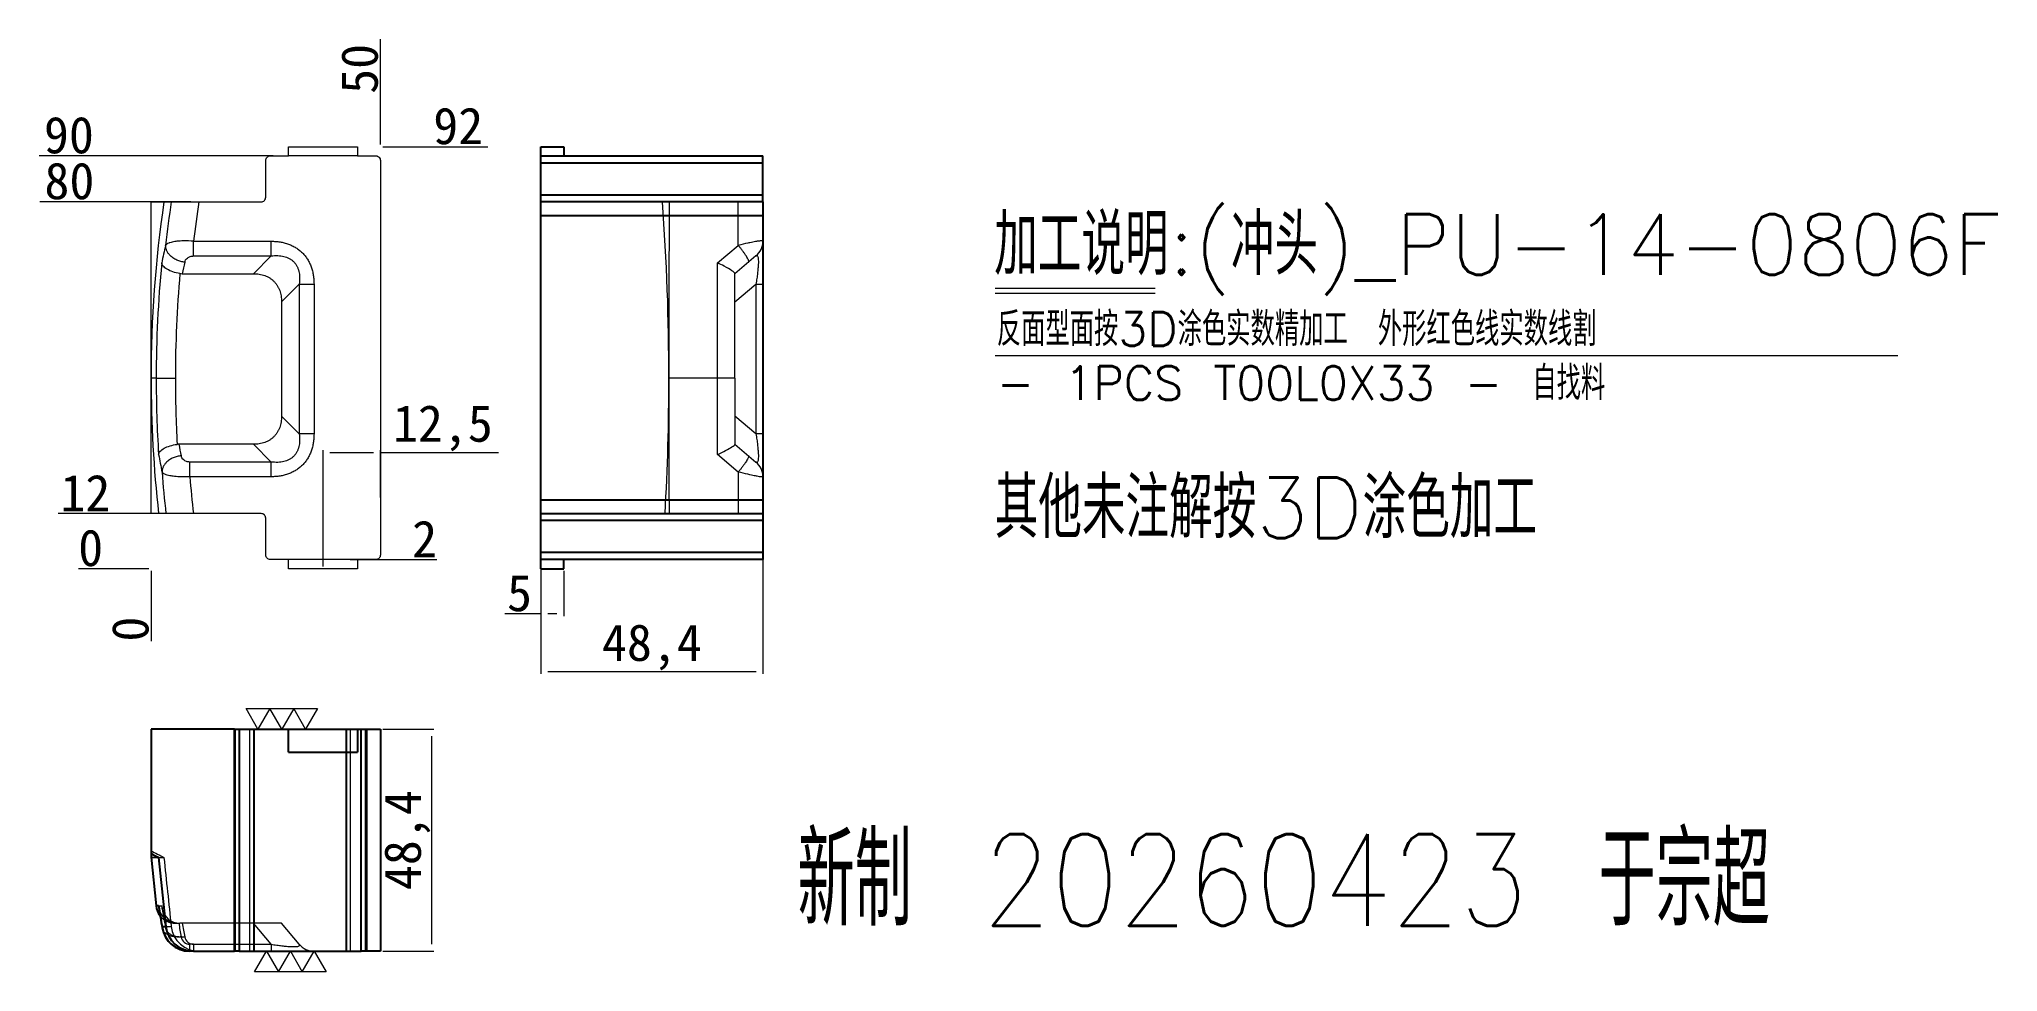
# Model space of a CAD drawing. Header units: millimetres. Extents: x 21543 to 21970, y 53927 to 54130.
import ezdxf

# ---------------------------------------------------------------- set-up
doc = ezdxf.new("R2010")
doc.units = ezdxf.units.MM
doc.linetypes.add('DASHED', pattern=[0])
doc.layers.add('26', color=7, linetype='Continuous', true_color=0xffffff)
doc.layers.add('dim', color=4, linetype='Continuous')
doc.styles.add('_PUG_ERP', font='txt')
doc.styles.add('chinesef_fs', font='txt.shx', dxfattribs={"bigfont": 'gbcbig.shx'})
doc.dimstyles.new('_PUG_ERP', dxfattribs={"dimtxt": 8, "dimasz": 1.5, "dimexe": 0.5, "dimexo": 0.5, "dimgap": 0.5, "dimtad": 1, "dimtxsty": '_PUG_ERP', "dimblk": 'CLOSEDBLANK', "dimcen": 0, "dimclrd": 4, "dimclre": 4, "dimclrt": 3, "dimazin": 3, "dimtfac": 1, "dimtmove": 0, "dimatfit": 3, "dimldrblk": 'CLOSEDBLANK', "dimlwd": 9, "dimlwe": 9})

# ---------------------------------------------------------------- blocks, each defined once
blk = doc.blocks.new('*D733')
at = {"layer": 'Defpoints', "color": 0}
for p in [(21652.46, 54018.16), (21700.86, 54018.16), (21700.86, 53992.25)]:
    blk.add_point(p, dxfattribs=at)
at = {"layer": 'dim', "color": 4, "lineweight": 9}
for p, q in [((21652.46, 54017.66), (21652.46, 53991.75)), ((21700.86, 54017.66), (21700.86, 53991.75)), ((21653.96, 53992.25), (21699.36, 53992.25))]:
    blk.add_line(p, q, dxfattribs=at)
at = {"layer": 'dim', "color": 3, "lineweight": 13, "insert": (21676.66, 53997.52), "char_height": 8, "attachment_point": 5, "style": '_PUG_ERP'}
blk.add_mtext('48,4', dxfattribs=at)
blk = doc.blocks.new('_ClosedBlank')
blk = doc.blocks.new('*D734')
at = {"layer": 'Defpoints', "color": 0}
for p in [(21652.46, 54014.66), (21657.46, 54014.66), (21652.46, 54004.82)]:
    blk.add_point(p, dxfattribs=at)
at = {"layer": 'dim', "color": 4, "lineweight": 9}
for p, q in [((21652.46, 54014.16), (21652.46, 54004.32)), ((21657.46, 54014.16), (21657.46, 54004.32)), ((21652.46, 54004.82), (21644.62, 54004.82)), ((21655.96, 54004.82), (21653.96, 54004.82))]:
    blk.add_line(p, q, dxfattribs=at)
at = {"layer": 'dim', "color": 3, "lineweight": 13, "insert": (21647.79, 54009.32), "char_height": 8, "attachment_point": 5, "style": '_PUG_ERP'}
blk.add_mtext('5', dxfattribs=at)
blk = doc.blocks.new('*D735')
at = {"layer": 'Defpoints', "color": 0}
for p in [(21617.46, 53979.66), (21617.46, 53931.26), (21628.58, 53931.26)]:
    blk.add_point(p, dxfattribs=at)
at = {"layer": 'dim', "color": 4, "lineweight": 9}
for p, q in [((21617.96, 53979.66), (21629.08, 53979.66)), ((21628.58, 53978.16), (21628.58, 53932.76)), ((21617.96, 53931.26), (21629.08, 53931.26))]:
    blk.add_line(p, q, dxfattribs=at)
at = {"layer": 'dim', "color": 3, "lineweight": 13, "insert": (21623.32, 53955.46), "char_height": 8, "attachment_point": 5, "rotation": 90, "style": '_PUG_ERP'}
blk.add_mtext('48,4', dxfattribs=at)
blk = doc.blocks.new('*D736')
at = {"layer": 'Defpoints', "color": 0}
for p in [(21617.46, 54106.66), (21627.46, 54106.66), (21567.46, 54014.66)]:
    blk.add_point(p, dxfattribs=at)
at = {"layer": 'dim', "color": 4, "lineweight": 9}
blk.add_line((21617.96, 54106.66), (21640.91, 54106.66), dxfattribs=at)
at = {"layer": 'dim', "color": 3, "lineweight": 13, "insert": (21634.43, 54111.16), "char_height": 8, "attachment_point": 5, "style": '_PUG_ERP'}
blk.add_mtext('92', dxfattribs=at)
blk = doc.blocks.new('*D737')
at = {"layer": 'Defpoints', "color": 0}
for p in [(21557.46, 54014.66), (21567.46, 54014.66), (21567.46, 54014.66)]:
    blk.add_point(p, dxfattribs=at)
at = {"layer": 'dim', "color": 4, "lineweight": 9}
blk.add_line((21566.96, 54014.66), (21551.62, 54014.66), dxfattribs=at)
at = {"layer": 'dim', "color": 3, "lineweight": 13, "insert": (21554.29, 54019.16), "char_height": 8, "attachment_point": 5, "style": '_PUG_ERP'}
blk.add_mtext('0', dxfattribs=at)
blk = doc.blocks.new('*D738')
at = {"layer": 'Defpoints', "color": 0}
for p in [(21567.46, 54014.66), (21567.46, 54014.66), (21567.46, 54004.66)]:
    blk.add_point(p, dxfattribs=at)
at = {"layer": 'dim', "color": 4, "lineweight": 9}
blk.add_line((21567.46, 54014.16), (21567.46, 53998.83), dxfattribs=at)
at = {"layer": 'dim', "color": 3, "lineweight": 13, "insert": (21562.96, 54001.49), "char_height": 8, "attachment_point": 5, "rotation": 90, "style": '_PUG_ERP'}
blk.add_mtext('0', dxfattribs=at)
blk = doc.blocks.new('*D739')
at = {"layer": 'Defpoints', "color": 0}
for p in [(21617.46, 54116.66), (21617.46, 54106.66), (21567.46, 54014.66)]:
    blk.add_point(p, dxfattribs=at)
at = {"layer": 'dim', "color": 4, "lineweight": 9}
for p, q in [((21617.46, 54113.66), (21617.46, 54130.11)), ((21617.46, 54110.66), (21617.46, 54113.66)), ((21617.46, 54107.16), (21617.46, 54110.66))]:
    blk.add_line(p, q, dxfattribs=at)
at = {"layer": 'dim', "color": 3, "lineweight": 13, "insert": (21612.96, 54123.64), "char_height": 8, "attachment_point": 5, "rotation": 90, "style": '_PUG_ERP'}
blk.add_mtext('50', dxfattribs=at)
blk = doc.blocks.new('*D740')
at = {"layer": 'Defpoints', "color": 0}
for p in [(21610.36, 54016.66), (21623.94, 54016.66), (21567.46, 54014.66)]:
    blk.add_point(p, dxfattribs=at)
at = {"layer": 'dim', "color": 4, "lineweight": 9}
blk.add_line((21610.86, 54016.66), (21629.77, 54016.66), dxfattribs=at)
at = {"layer": 'dim', "color": 3, "lineweight": 13, "insert": (21627.1, 54021.16), "char_height": 8, "attachment_point": 5, "style": '_PUG_ERP'}
blk.add_mtext('2', dxfattribs=at)
blk = doc.blocks.new('*D741')
at = {"layer": 'Defpoints', "color": 0}
for p in [(21556.51, 54104.66), (21594.55, 54104.66), (21567.46, 54014.66)]:
    blk.add_point(p, dxfattribs=at)
at = {"layer": 'dim', "color": 4, "lineweight": 9}
blk.add_line((21594.05, 54104.66), (21543.06, 54104.66), dxfattribs=at)
at = {"layer": 'dim', "color": 3, "lineweight": 13, "insert": (21549.54, 54109.16), "char_height": 8, "attachment_point": 5, "style": '_PUG_ERP'}
blk.add_mtext('90', dxfattribs=at)
blk = doc.blocks.new('*D742')
at = {"layer": 'Defpoints', "color": 0}
for p in [(21556.63, 54094.66), (21576.63, 54094.66), (21567.46, 54014.66)]:
    blk.add_point(p, dxfattribs=at)
at = {"layer": 'dim', "color": 4, "lineweight": 9}
blk.add_line((21576.13, 54094.66), (21543.17, 54094.66), dxfattribs=at)
at = {"layer": 'dim', "color": 3, "lineweight": 13, "insert": (21549.65, 54099.16), "char_height": 8, "attachment_point": 5, "style": '_PUG_ERP'}
blk.add_mtext('80', dxfattribs=at)
blk = doc.blocks.new('*D743')
at = {"layer": 'Defpoints', "color": 0}
for p in [(21559.54, 54026.66), (21572.69, 54026.66), (21567.46, 54014.66)]:
    blk.add_point(p, dxfattribs=at)
at = {"layer": 'dim', "color": 4, "lineweight": 9}
blk.add_line((21572.19, 54026.66), (21547.23, 54026.66), dxfattribs=at)
at = {"layer": 'dim', "color": 3, "lineweight": 13, "insert": (21553.13, 54031.16), "char_height": 8, "attachment_point": 5, "style": '_PUG_ERP'}
blk.add_mtext('12', dxfattribs=at)
blk = doc.blocks.new('*D744')
at = {"layer": 'Defpoints', "color": 0}
for p in [(21617.46, 54040.03), (21617.46, 54029.66), (21604.96, 54014.66)]:
    blk.add_point(p, dxfattribs=at)
at = {"layer": 'dim', "color": 4, "lineweight": 9}
for p, q in [((21604.96, 54015.16), (21604.96, 54040.53)), ((21606.46, 54040.03), (21615.96, 54040.03)), ((21617.46, 54030.16), (21617.46, 54040.53)), ((21617.46, 54040.03), (21643.2, 54040.03))]:
    blk.add_line(p, q, dxfattribs=at)
at = {"layer": 'dim', "color": 3, "lineweight": 13, "insert": (21631.08, 54045.3), "char_height": 8, "attachment_point": 5, "style": '_PUG_ERP'}
blk.add_mtext('12,5', dxfattribs=at)

msp = doc.modelspace()

# ---------------------------------------------------------------- linework, layer by layer
at = {"layer": '26', "color": 253, "linetype": 'Continuous', "lineweight": 25, "ltscale": 0.3}
for p, q in [((21652.458, 54104.662), (21652.458, 54106.662)), ((21652.458, 54106.662), (21657.458, 54106.662)), ((21657.458, 54106.662), (21657.458, 54104.662)), ((21652.458, 54103.162), (21652.458, 54104.662)), ((21652.458, 54104.662), (21700.858, 54104.662)), ((21652.458, 54096.162), (21652.458, 54103.162)), ((21652.458, 54103.162), (21700.858, 54103.162)), ((21700.858, 54103.162), (21700.858, 54104.662)), ((21700.858, 54096.162), (21700.858, 54103.162)), ((21652.458, 54094.662), (21652.458, 54096.162)), ((21652.458, 54096.162), (21700.858, 54096.162)), ((21652.458, 54091.662), (21652.458, 54094.662)), ((21700.858, 54094.662), (21652.458, 54094.662)), ((21700.858, 54094.662), (21700.858, 54096.162)), ((21700.858, 54094.662), (21700.858, 54091.662)), ((21652.458, 54029.662), (21652.458, 54091.662)), ((21652.458, 54091.662), (21700.858, 54091.662)), ((21700.858, 54091.662), (21700.858, 54029.662)), ((21652.458, 54026.662), (21652.458, 54029.662)), ((21652.458, 54029.662), (21700.858, 54029.662)), ((21700.858, 54029.662), (21700.858, 54026.662)), ((21652.458, 54025.162), (21652.458, 54026.662)), ((21652.458, 54026.662), (21700.858, 54026.662)), ((21652.458, 54018.162), (21652.458, 54025.162)), ((21700.858, 54025.162), (21652.458, 54025.162)), ((21700.858, 54026.662), (21700.858, 54025.162)), ((21700.858, 54025.162), (21700.858, 54018.162)), ((21652.458, 54016.662), (21652.458, 54018.162)), ((21700.858, 54018.162), (21652.458, 54018.162)), ((21652.458, 54014.662), (21652.458, 54016.662)), ((21700.858, 54016.662), (21652.458, 54016.662)), ((21657.458, 54014.662), (21657.458, 54016.662)), ((21700.858, 54018.162), (21700.858, 54016.662)), ((21652.458, 54014.662), (21657.458, 54014.662)), ((21585.648, 53979.662), (21567.458, 53979.662)), ((21567.458, 53979.662), (21567.458, 53952.579)), ((21585.648, 53979.662), (21586.648, 53979.662)), ((21585.648, 53931.262), (21585.648, 53979.662)), ((21586.648, 53979.662), (21597.458, 53979.662)), ((21586.648, 53979.662), (21586.648, 53931.262)), ((21597.458, 53979.662), (21612.458, 53979.662)), ((21597.458, 53974.662), (21597.458, 53979.662)), ((21612.458, 53979.662), (21613.267, 53979.662)), ((21612.458, 53979.662), (21612.458, 53974.662)), ((21613.267, 53979.662), (21614.267, 53979.662)), ((21613.267, 53931.262), (21613.267, 53979.662)), ((21614.267, 53979.662), (21614.458, 53979.662)), ((21614.267, 53931.262), (21614.267, 53979.662)), ((21614.458, 53979.662), (21617.458, 53979.662)), ((21614.458, 53979.662), (21614.458, 53931.262)), ((21617.458, 53979.662), (21617.458, 53931.262)), ((21597.458, 53974.662), (21612.458, 53974.662)), ((21567.458, 53952.579), (21567.458, 53951.762)), ((21567.458, 53951.762), (21569.106, 53951.725)), ((21567.458, 53951.762), (21568.576, 53941.125)), ((21569.106, 53951.725), (21570.702, 53936.634)), ((21569.099, 53941.125), (21568.576, 53941.125)), ((21569.841, 53936.634), (21570.702, 53936.634)), ((21576.708, 53931.262), (21575.91, 53931.262)), ((21576.708, 53931.262), (21585.648, 53931.262)), ((21586.648, 53931.262), (21585.648, 53931.262)), ((21586.648, 53931.262), (21613.267, 53931.262)), ((21614.267, 53931.262), (21613.267, 53931.262)), ((21614.458, 53931.262), (21614.267, 53931.262)), ((21617.458, 53931.262), (21614.458, 53931.262))]:
    msp.add_line(p, q, dxfattribs=at)
at = {"layer": '26', "color": 253, "linetype": 'DASHED', "lineweight": 18, "ltscale": 0.3}
for p, q in [((21612.458, 54104.662), (21597.458, 54104.662)), ((21695.485, 54085.162), (21695.485, 54094.662)), ((21576.743, 54082.841), (21576.743, 54086.058)), ((21576.743, 54086.058), (21593.639, 54086.058)), ((21593.639, 54082.841), (21593.639, 54086.058)), ((21690.994, 54081.333), (21695.485, 54085.162)), ((21576.743, 54082.841), (21593.639, 54082.841)), ((21593.639, 54082.841), (21589.778, 54078.979)), ((21690.994, 54056.229), (21690.994, 54081.333)), ((21699.357, 54082.841), (21694.755, 54078.979)), ((21574.209, 54078.979), (21589.778, 54078.979)), ((21595.906, 54072.85), (21599.768, 54076.712)), ((21599.768, 54076.712), (21599.768, 54044.049)), ((21599.768, 54076.712), (21602.985, 54076.712)), ((21602.985, 54076.712), (21602.985, 54044.049)), ((21694.755, 54056.229), (21694.755, 54079.011)), ((21694.755, 54072.85), (21699.357, 54076.712)), ((21699.357, 54076.712), (21699.357, 54044.049)), ((21699.357, 54076.712), (21700.858, 54076.712)), ((21595.906, 54072.85), (21595.906, 54047.911)), ((21568.576, 54056.229), (21567.458, 54056.211)), ((21568.576, 54056.229), (21572.753, 54056.229)), ((21690.994, 54056.229), (21680.358, 54056.211)), ((21690.994, 54039.562), (21690.994, 54056.229)), ((21694.755, 54056.229), (21694.755, 54041.763)), ((21599.768, 54044.049), (21595.906, 54047.911)), ((21699.357, 54044.049), (21694.755, 54047.911)), ((21589.778, 54041.782), (21573.508, 54041.782)), ((21589.778, 54041.782), (21593.639, 54037.921)), ((21602.985, 54044.049), (21599.768, 54044.049)), ((21694.755, 54041.782), (21699.357, 54037.921)), ((21700.858, 54044.049), (21699.357, 54044.049)), ((21593.639, 54037.921), (21575.91, 54037.921)), ((21575.91, 54034.703), (21575.91, 54037.921)), ((21593.639, 54034.703), (21593.639, 54037.921)), ((21695.485, 54035.733), (21690.994, 54039.562)), ((21593.639, 54034.703), (21575.91, 54034.703)), ((21695.485, 54035.733), (21695.485, 54026.662)), ((21612.458, 54016.662), (21597.458, 54016.662)), ((21585.782, 53979.662), (21585.782, 53931.262)), ((21588.958, 53931.262), (21588.958, 53979.662)), ((21589.824, 53979.662), (21589.824, 53931.262)), ((21589.958, 53979.662), (21589.958, 53931.262)), ((21609.958, 53979.662), (21609.958, 53931.262)), ((21610.092, 53979.662), (21610.092, 53931.262)), ((21610.958, 53931.262), (21610.958, 53979.662)), ((21614.133, 53979.662), (21614.133, 53931.262)), ((21569.106, 53951.725), (21570.256, 53951.699)), ((21569.099, 53941.125), (21569.769, 53941.125)), ((21570.702, 53936.635), (21571.856, 53936.635)), ((21572.753, 53937.364), (21573.153, 53937.364)), ((21573.153, 53937.364), (21573.751, 53937.364)), ((21589.778, 53937.364), (21573.751, 53937.364)), ((21595.906, 53937.364), (21589.778, 53937.364)), ((21593.639, 53932.762), (21589.778, 53937.364)), ((21599.768, 53932.762), (21595.906, 53937.364)), ((21576.743, 53932.762), (21575.91, 53932.762)), ((21575.91, 53931.262), (21575.91, 53932.762)), ((21576.743, 53932.762), (21593.639, 53932.762)), ((21576.743, 53932.762), (21576.743, 53931.262)), ((21593.639, 53932.762), (21593.639, 53931.262))]:
    msp.add_line(p, q, dxfattribs=at)
at = {"layer": '26', "color": 1, "lineweight": 13}
msp.add_lwpolyline([(21617.458, 54103.662), (21617.458, 54017.662, -0.4142136), (21616.458, 54016.662), (21612.458, 54016.662), (21612.458, 54014.662), (21597.458, 54014.662), (21597.458, 54016.662), (21593.458, 54016.662, -0.4142136), (21592.458, 54017.662), (21592.458, 54025.662, 0.4142136), (21591.458, 54026.662), (21567.458, 54026.662), (21567.458, 54094.662), (21591.458, 54094.662, 0.4142136), (21592.458, 54095.662), (21592.458, 54103.662, -0.4142136), (21593.458, 54104.662), (21597.458, 54104.662), (21597.458, 54106.662), (21612.458, 54106.662), (21612.458, 54104.662), (21616.458, 54104.662, -0.4142136)], format="xyb", close=True, dxfattribs=at)
at = {"layer": '26', "color": 253, "linetype": 'DASHED', "lineweight": 18, "ltscale": 0.3}
for centre, radius, start, end in [((21833.344, 54056.191), 265.886, 171.68083, 179.99586), ((21834.058, 54056.185), 265.01, 171.65173, 173.72251), ((21834.023, 54056.189), 259.008, 171.45779, 173.37792), ((21166.205, 54056.694), 514.153, 359.9461, 4.23484), ((33852.999, 54055.739), 12172.641, 179.8167934, 179.9977804), ((21839.541, 54022.248), 276.166, 166.83177, 167.64631), ((21696.658, 54086.058), 4.2, 310, 0), ((21833.788, 54056.198), 265.212, 174.56183, 179.99336), ((21839.671, 54018.981), 272.158, 166.72227, 167.26442), ((21833.606, 54056.206), 260.853, 174.98448, 179.99495), ((21574.208, 54082.209), 3.231, 261.88211, 270.02288), ((21833.137, 54056.21), 265.68, 179.99982, 186.38547), ((21833.784, 54056.211), 265.208, 179.99599, 183.59924), ((21833.742, 54056.209), 260.989, 179.99574, 183.17315), ((21153.398, 54056), 526.96, 356.80843, 0.0229), ((33623.719, 54056.195), 11943.361, 179.9999235, 180.1416783), ((21691.872, 41217.017), 12839.212, 89.9871329, 90.0039165), ((21573.507, 54038.552), 3.23, 89.98803, 96.29758), ((21837.743, 54092.87), 269.129, 190.94265, 191.48725), ((21837.823, 54089.656), 273.354, 190.55957, 191.37708), ((21696.658, 54034.703), 4.2, 0, 50), ((21833.662, 54056.201), 264.613, 184.43638, 186.40939), ((21833.662, 54056.201), 258.647, 184.76772, 186.55789), ((21604.726, 54020.898), 77.309, 241.17972, 243.52074), ((142629.952, 66802.87), 121739.898, 186.05957662, 186.0667065), ((21573.136, 53941.41), 4.046, 188.85379, 270.24057), ((21573.913, 53941.375), 4.151, 183.45392, 190.51939), ((21935, 54009.331), 371.545, 190.57808, 191.28334), ((21573.729, 53941.325), 3.961, 190.28884, 270.33237), ((21945.21, 54010.421), 381.814, 190.5342, 191.20033), ((21572.753, 53941.564), 4.2, 217.61172, 270), ((21572.355, 53936.59), 1.719, 178.5265, 191.16064), ((21576.783, 53937.464), 6.202, 187.68125, 269.29909), ((21576.772, 53937.488), 6.226, 191.39348, 269.40409), ((21577.86, 53937.303), 6.041, 186.34636, 270.27076), ((21944.494, 53997.55), 375.837, 189.21492, 189.67707), ((21945.473, 54007.773), 377.881, 190.73837, 191.20021), ((21575.931, 53934.718), 1.956, 190.13698, 269.38673), ((21576.773, 53934.789), 2.027, 191.80737, 269.16494), ((21602.985, 53935.462), 4.2, 220, 270)]:
    msp.add_arc(centre, radius, start, end, dxfattribs=at)
at = {"layer": '26', "color": 253, "linetype": 'Continuous', "lineweight": 25, "ltscale": 0.3}
for centre, radius, start, end in [((21604.609, 54022.28), 78.983, 241.94203, 243.28861), ((21572.753, 53941.564), 4.2, 186, 217.61172), ((21934.649, 53999.226), 370.139, 189.03109, 189.73565), ((21573.268, 53941.441), 4.181, 184.32577, 188.98876), ((21944.645, 54000.275), 380.19, 189.00199, 189.67699), ((21571.558, 53936.656), 1.717, 180.71124, 189.66237), ((21575.937, 53937.406), 6.144, 187.212, 269.75418), ((21575.931, 53937.417), 6.156, 189.81943, 269.80879), ((21576.691, 53937.286), 6.024, 186.20543, 270.16001)]:
    msp.add_arc(centre, radius, start, end, dxfattribs=at)
at = {"layer": '26', "color": 253, "linetype": 'DASHED', "lineweight": 18, "ltscale": 0.3}
for points, knots in [([(21576.743, 54086.058), (21575.992, 54086.119), (21575.248, 54086.143), (21574.021, 54086.119), (21573.371, 54086.079), (21572.353, 54085.946), (21571.76, 54085.814), (21571.008, 54085.543), (21570.733, 54085.342), (21570.637, 54085.162)], [0, 0, 0, 0, 0.0022580479, 0.0022580479, 0.0039515838, 0.0045160957, 0.0062096316, 0.0067741436, 0.0090321915, 0.0090321915, 0.0090321915, 0.0090321915]), ([(21700.858, 54086.058), (21700.858, 54086.119), (21700.716, 54086.143), (21700.239, 54086.119), (21699.878, 54086.079), (21699.045, 54085.946), (21698.35, 54085.814), (21697.07, 54085.542), (21696.21, 54085.342), (21695.485, 54085.162)], [0, 0, 0, 0, 0.0022580479, 0.0022580479, 0.0039515838, 0.0045160957, 0.0062096316, 0.0067741436, 0.0090321915, 0.0090321915, 0.0090321915, 0.0090321915]), ([(21573.751, 54079.011), (21573.21, 54079.089), (21571.618, 54079.467), (21570.509, 54080.153), (21569.916, 54080.858), (21569.799, 54081.102), (21569.769, 54081.333)], [0, 0, 0, 0, 0.0016162729, 0.0048488186, 0.0048488186, 0.0064650915, 0.0064650915, 0.0064650915, 0.0064650915]), ([(21574.789, 54081.488), (21574.867, 54081.82), (21575.171, 54082.296), (21575.967, 54082.743), (21576.48, 54082.841), (21576.743, 54082.841)], [0, 0, 0, 0, 0.0015478066, 0.00232171, 0.0030956133, 0.0030956133, 0.0030956133, 0.0030956133]), ([(21694.755, 54079.011), (21694.755, 54079.127), (21694.273, 54079.571), (21692.681, 54080.502), (21691.48, 54081.102), (21690.994, 54081.333)], [0, 0, 0, 0, 0.0024244093, 0.0048488186, 0.0064650915, 0.0064650915, 0.0064650915, 0.0064650915]), ([(21569.099, 54039.562), (21569.135, 54039.792), (21569.261, 54040.033), (21569.875, 54040.721), (21571.005, 54041.375), (21572.609, 54041.703), (21573.153, 54041.763)], [0, 0, 0, 0, 0.0016169933, 0.0016169933, 0.0048509799, 0.0064679733, 0.0064679733, 0.0064679733, 0.0064679733]), ([(21690.994, 54039.562), (21692.209, 54040.138), (21694.112, 54041.144), (21694.755, 54041.673), (21694.755, 54041.763)], [0, 0, 0, 0, 0.0040424833, 0.0064679733, 0.0064679733, 0.0064679733, 0.0064679733]), ([(21575.91, 54037.921), (21575.65, 54037.921), (21575.396, 54037.968), (21574.718, 54038.211), (21574.233, 54038.629), (21574.039, 54039.108), (21574.005, 54039.273)], [0, 0, 0, 0, 0.0007787809, 0.0007787809, 0.0023363426, 0.0031151234, 0.0031151234, 0.0031151234, 0.0031151234]), ([(21575.91, 54034.703), (21575.159, 54034.659), (21574.415, 54034.652), (21573.191, 54034.702), (21572.542, 54034.757), (21571.53, 54034.913), (21570.941, 54035.058), (21570.199, 54035.345), (21569.931, 54035.551), (21569.841, 54035.733)], [0, 0, 0, 0, 0.002216055, 0.002216055, 0.0038780962, 0.0044321099, 0.0060941512, 0.0066481649, 0.0088642199, 0.0088642199, 0.0088642199, 0.0088642199]), ([(21700.858, 54034.703), (21700.858, 54034.626), (21700.355, 54034.668), (21699.045, 54034.913), (21698.349, 54035.058), (21697.069, 54035.345), (21696.209, 54035.551), (21695.485, 54035.733)], [0, 0, 0, 0, 0.0038780962, 0.0044321099, 0.0060941512, 0.0066481649, 0.0088642199, 0.0088642199, 0.0088642199, 0.0088642199])]:
    msp.add_open_spline(points, degree=3, knots=knots, dxfattribs=at)
for points, weights in [([(21574.789, 54081.488), (21570.568, 54081.899), (21570.637, 54085.162)], [1, 0.701375704509, 1]), ([(21593.639, 54086.058), (21602.985, 54086.058), (21602.985, 54076.712)], [1, 0.840587863095, 1]), ([(21697.746, 54081.488), (21698.236, 54081.899), (21695.485, 54085.162)], [1, 0.701375704509, 1]), ([(21593.639, 54082.841), (21600.708, 54083.781), (21599.768, 54076.712)], [1, 0.840587863096, 1]), ([(21699.357, 54082.841), (21700.479, 54083.781), (21699.357, 54076.712)], [1, 0.840587863096, 1]), ([(21589.778, 54078.979), (21595.906, 54078.979), (21595.906, 54072.85)], [1, 0.840587863096, 1]), ([(21595.906, 54047.911), (21595.906, 54041.782), (21589.778, 54041.782)], [1, 0.840587863096, 1]), ([(21599.768, 54044.049), (21600.708, 54036.98), (21593.639, 54037.921)], [1, 0.840587863096, 1]), ([(21602.985, 54044.049), (21602.985, 54034.703), (21593.639, 54034.703)], [1, 0.840587863095, 1]), ([(21699.357, 54044.049), (21700.479, 54036.98), (21699.357, 54037.921)], [1, 0.840587863096, 1]), ([(21574.005, 54039.273), (21569.875, 54038.926), (21569.841, 54035.733)], [1, 0.710020422634, 1]), ([(21697.746, 54039.273), (21698.159, 54038.926), (21695.485, 54035.733)], [1, 0.710020422634, 1]), ([(21574.005, 53934.374), (21570.269, 53934), (21569.865, 53936.368)], [1, 0.730207777619, 0.962436034877]), ([(21574.789, 53934.374), (21571.126, 53933.948), (21570.669, 53936.258)], [1, 0.730168375335, 0.947966905139]), ([(21593.639, 53932.762), (21600.708, 53931.641), (21599.768, 53932.762)], [1, 0.840587863096, 1])]:
    msp.add_rational_spline(points, weights, degree=2, dxfattribs=at)
at = {"layer": 'dim', "color": 8, "linetype": 'Continuous', "lineweight": 13}
for p, q in [((21751.476, 54075.853), (21786.403, 54075.853)), ((21751.476, 54074.755), (21786.403, 54074.755)), ((21751.476, 54061.144), (21948.301, 54061.144)), ((21751.476, 54061.144), (21948.301, 54061.144))]:
    msp.add_line(p, q, dxfattribs=at)
at = {"layer": 'dim', "lineweight": 13}
for points in [[(21603.751, 53984.162), (21601.153, 53979.662), (21598.555, 53984.162), (21595.957, 53979.662), (21593.359, 53984.162), (21590.761, 53979.662), (21588.163, 53984.162), (21603.751, 53984.162)], [(21590.043, 53926.762), (21592.641, 53931.262), (21595.239, 53926.762), (21597.837, 53931.262), (21600.435, 53926.762), (21603.033, 53931.262), (21605.631, 53926.762), (21590.043, 53926.762)]]:
    msp.add_lwpolyline(points, close=True, dxfattribs=at)

# ---------------------------------------------------------------- texts
at = {"layer": 'dim', "color": 4, "lineweight": 13, "style": 'chinesef_fs'}
for s, height, p in [('加工说明:(冲头)_PU-14-0806F ', 13.2, (21751.311, 54078.723)), ('反面型面按3D涂色实数精加工 外形红色线实数线割', 7.36, (21751.866, 54063.23)), ('- 1PCS T00L0X33 - 自找料', 7.36, (21751.866, 54051.449))]:
    msp.add_text(s, height=height, dxfattribs=at).set_placement(p)
at = {"layer": 'dim', "color": 21, "lineweight": 13, "style": 'chinesef_fs'}
msp.add_text('其他未注解按3D涂色加工', height=13.2, dxfattribs=at).set_placement((21751.419, 54021.339))
at = {"layer": 'dim', "color": 6, "lineweight": 13, "style": 'chinesef_fs', "width": 0.8663}
msp.add_text('新制 20260423 于宗超', height=20, dxfattribs=at).set_placement((21708.395, 53936.793))

# ---------------------------------------------------------------- dimensions: what is measured, and where the dimension line sits
at = {"layer": 'dim', "lineweight": 13}
for feature_location, offset, dtype, origin, picture, middle in [((21617.458, 54106.662), (0, 10), 1, (21567.458, 54014.662), '*D739', (21612.958, 54123.638)), ((21594.553, 54104.662), (-38.042, 0), 0, (21567.458, 54014.662), '*D741', (21549.535, 54109.162)), ((21617.458, 54106.662), (10, 0), 0, (21567.458, 54014.662), '*D736', (21634.434, 54111.162)), ((21576.627, 54094.662), (-20, 0), 0, (21567.458, 54014.662), '*D742', (21549.651, 54099.162)), ((21572.692, 54026.662), (-13.157, 0), 0, (21567.458, 54014.662), '*D743', (21553.131, 54031.162)), ((21610.362, 54016.662), (13.573, 0), 0, (21567.458, 54014.662), '*D740', (21627.102, 54021.162)), ((21567.457773903, 54014.661617111), (-10, 0), 0, (21567.457773903, 54014.661617111), '*D737', (21554.291107236, 54019.161617111)), ((21567.457773903, 54014.661617111), (0, -10), 1, (21567.457773903, 54014.661617111), '*D738', (21562.957773903, 54001.494950444))]:
    dim = msp.add_ordinate_dim(feature_location=feature_location, offset=offset, dtype=dtype, origin=origin, dimstyle='_PUG_ERP', dxfattribs=at)
    dim.commit()
    dim.dimension.update_dxf_attribs({"geometry": picture, "text_midpoint": middle})
for base, p1, p2, picture, middle in [((21617.458, 54040.035), (21604.958, 54014.662), (21617.458, 54029.662), '*D744', (21631.077, 54045.297)), ((21700.858, 53992.253), (21652.458, 54018.162), (21700.858, 54018.162), '*D733', (21676.658, 53997.515)), ((21652.458, 54004.822), (21657.458, 54014.662), (21652.458, 54014.662), '*D734', (21647.791, 54009.322))]:
    dim = msp.add_linear_dim(base=base, p1=p1, p2=p2, dimstyle='_PUG_ERP', dxfattribs=at)
    dim.commit()
    dim.dimension.update_dxf_attribs({"geometry": picture, "text_midpoint": middle})
dim = msp.add_linear_dim(base=(21628.582, 53931.262), p1=(21617.458, 53979.662), p2=(21617.458, 53931.262), angle=90, dimstyle='_PUG_ERP', dxfattribs=at)
dim.commit()
dim.dimension.update_dxf_attribs({"geometry": '*D735', "text_midpoint": (21623.32, 53955.462)})

doc.saveas('drawing.dxf')
